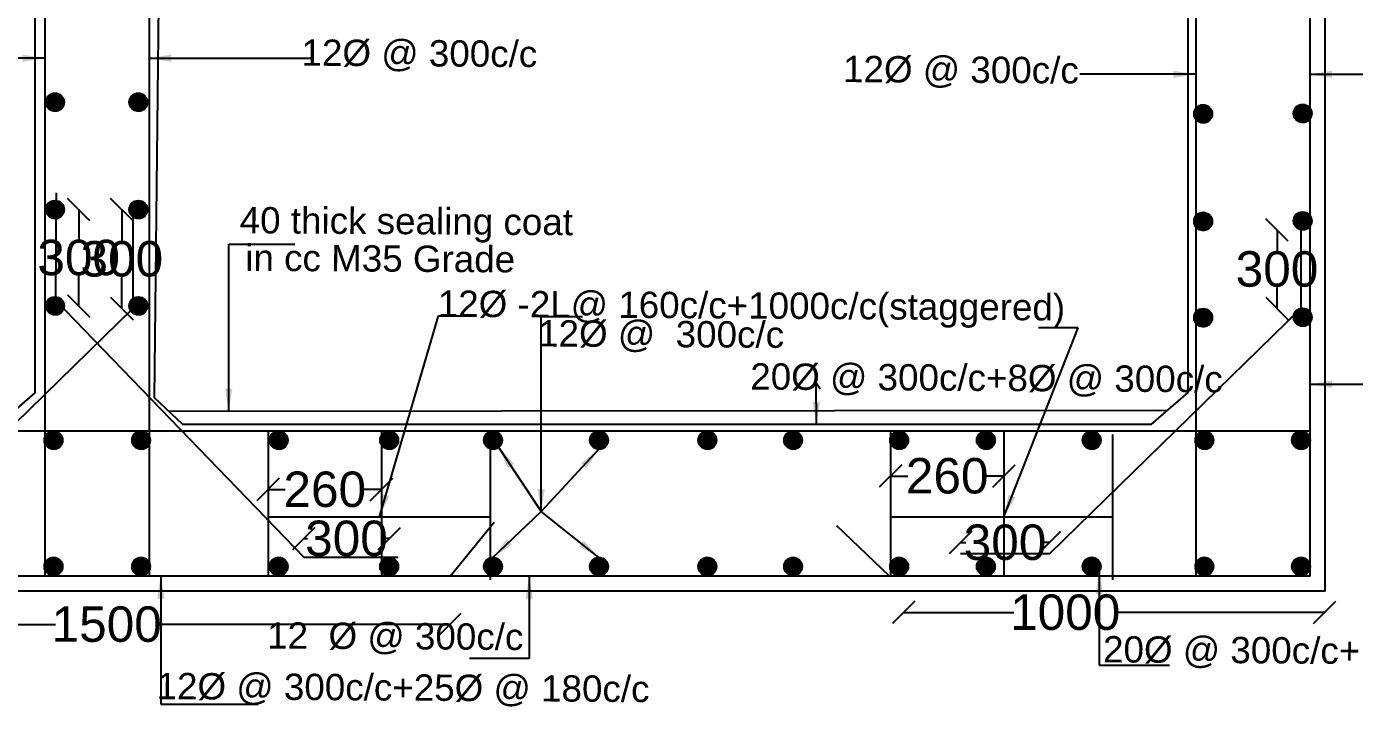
# Model space of a CAD drawing. Header units: millimetres. Extents: x 5124 to 6568637, y 2311 to 91879094.
# Drawn here: x 3840874 to 3846489, y 45940462 to 45943342 of the extents above; entities that cross this region are included whole.
import ezdxf

# ---------------------------------------------------------------- set-up
doc = ezdxf.new("R2010")
doc.units = ezdxf.units.MM
doc.header["$MEASUREMENT"] = 0
doc.layers.add('DIMENSION', color=7, linetype='Continuous')
doc.layers.add('DRAWING', color=7, linetype='Continuous')
doc.styles.get("Standard").update_dxf_attribs({"font": 'arial.ttf', "height": 150})
doc.dimstyles.get("Standard").update_dxf_attribs({"dimtxt": 200, "dimasz": 110, "dimexe": 0.18, "dimexo": 0.0625, "dimgap": 0.09, "dimtad": 0, "dimtih": 1, "dimtoh": 1, "dimdec": 0, "dimzin": 0, "dimdsep": 46, "dimtxsty": 'Standard', "dimblk": 'OBLIQUE', "dimcen": 0.09, "dimse1": 1, "dimse2": 1, "dimadec": 0, "dimazin": 0, "dimtfac": 1, "dimtdec": 0, "dimtofl": 0, "dimtmove": 0, "dimatfit": 3, "dimfxl": 1, "dimtolj": 1, "dimtzin": 0, "dimarcsym": 0})

# ---------------------------------------------------------------- blocks, each defined once
blk = doc.blocks.new('_Oblique')
at = {"color": 0, "linetype": 'ByBlock', "lineweight": -2}
blk.add_line((-0.5, -0.5), (0.5, 0.5), dxfattribs=at)
blk = doc.blocks.new('*D181')
at = {"layer": 'Defpoints', "color": 0, "transparency": 16777216}
for p in [(3840994, 45942568.1), (3840994, 45942160.7), (3841094.1, 45942160.7)]:
    blk.add_point(p, dxfattribs=at)
at = {"layer": 'DIMENSION', "color": 0, "lineweight": -2, "transparency": 16777216}
for p, q in [((3841094.1, 45942568.1), (3841094.1, 45942441.1)), ((3841094.1, 45942160.7), (3841094.1, 45942287.7))]:
    blk.add_line(p, q, dxfattribs=at)
at = {"layer": 'DIMENSION', "color": 0, "lineweight": -2, "transparency": 16777216, "xscale": 95, "yscale": 95, "zscale": 95}
for p, rotation in [((3841094.1, 45942568.1), 90), ((3841094.1, 45942160.7), 270)]:
    blk.add_blockref('_Oblique', p, dxfattribs=dict(at, rotation=rotation))
at = {"layer": 'DIMENSION', "color": 0, "transparency": 16777216, "insert": (3841094.1, 45942364.4), "char_height": 150, "attachment_point": 5}
blk.add_mtext('\\A1;300', dxfattribs=at)
blk = doc.blocks.new('*D182')
at = {"layer": 'Defpoints', "color": 0, "transparency": 16777216}
for p in [(3841276.6, 45942568.1), (3841346.5, 45942568.1), (3841322.9, 45942149.8)]:
    blk.add_point(p, dxfattribs=at)
at = {"layer": 'DIMENSION', "color": 0, "lineweight": -2, "transparency": 16777216}
for p, q in [((3841276.6, 45942568.1), (3841276.6, 45942435.6)), ((3841276.6, 45942149.8), (3841276.6, 45942282.2))]:
    blk.add_line(p, q, dxfattribs=at)
at = {"layer": 'DIMENSION', "color": 0, "lineweight": -2, "transparency": 16777216, "xscale": 95, "yscale": 95, "zscale": 95}
for p, rotation in [((3841276.6, 45942568.1), 90), ((3841276.6, 45942149.8), 270)]:
    blk.add_blockref('_Oblique', p, dxfattribs=dict(at, rotation=rotation))
at = {"layer": 'DIMENSION', "color": 0, "transparency": 16777216, "insert": (3841276.6, 45942358.9), "char_height": 150, "attachment_point": 5}
blk.add_mtext('\\A1;300', dxfattribs=at)
blk = doc.blocks.new('*D188')
at = {"layer": 'Defpoints', "color": 0, "transparency": 16777216}
for p in [(3846161.4, 45942481.9), (3846269.7, 45942481.9), (3846262.3, 45942149.8)]:
    blk.add_point(p, dxfattribs=at)
at = {"layer": 'DIMENSION', "color": 0, "lineweight": -2, "transparency": 16777216}
for p, q in [((3846161.4, 45942481.9), (3846161.4, 45942392.5)), ((3846161.4, 45942149.8), (3846161.4, 45942239.2))]:
    blk.add_line(p, q, dxfattribs=at)
at = {"layer": 'DIMENSION', "color": 0, "lineweight": -2, "transparency": 16777216, "xscale": 95, "yscale": 95, "zscale": 95}
for p, rotation in [((3846161.4, 45942481.9), 90), ((3846161.4, 45942149.8), 270)]:
    blk.add_blockref('_Oblique', p, dxfattribs=dict(at, rotation=rotation))
at = {"layer": 'DIMENSION', "color": 0, "transparency": 16777216, "insert": (3846161.4, 45942315.9), "char_height": 150, "attachment_point": 5}
blk.add_mtext('\\A1;300', dxfattribs=at)
blk = doc.blocks.new('*D189')
at = {"layer": 'Defpoints', "color": 0, "transparency": 16777216}
for p in [(3844823, 45941160.1), (3844823, 45941111.5), (3845199.5, 45941111.5)]:
    blk.add_point(p, dxfattribs=at)
at = {"layer": 'DIMENSION', "color": 0, "lineweight": -2, "transparency": 16777216}
for p, q in [((3844823, 45941160.1), (3844845.7, 45941160.1)), ((3845199.5, 45941160.1), (3845176.7, 45941160.1))]:
    blk.add_line(p, q, dxfattribs=at)
at = {"layer": 'DIMENSION', "color": 0, "lineweight": -2, "transparency": 16777216, "xscale": 95, "yscale": 95, "zscale": 95, "rotation": 180}
blk.add_blockref('_Oblique', (3844823, 45941160.1), dxfattribs=at)
at = {"layer": 'DIMENSION', "color": 0, "lineweight": -2, "transparency": 16777216, "xscale": 95, "yscale": 95, "zscale": 95}
blk.add_blockref('_Oblique', (3845199.5, 45941160.1), dxfattribs=at)
at = {"layer": 'DIMENSION', "color": 0, "transparency": 16777216, "insert": (3845011.2, 45941160.1), "char_height": 150, "attachment_point": 5}
blk.add_mtext('\\A1;300', dxfattribs=at)
blk = doc.blocks.new('*D190')
at = {"layer": 'Defpoints', "color": 0, "transparency": 16777216}
for p in [(3844582.4, 45941018.2), (3846363, 45940954.8), (3846363, 45940864.3)]:
    blk.add_point(p, dxfattribs=at)
at = {"layer": 'DIMENSION', "color": 0, "lineweight": -2, "transparency": 16777216}
for p, q in [((3844582.4, 45940864.3), (3845049, 45940864.3)), ((3846363, 45940864.3), (3845482.5, 45940864.3))]:
    blk.add_line(p, q, dxfattribs=at)
at = {"layer": 'DIMENSION', "color": 0, "lineweight": -2, "transparency": 16777216, "xscale": 95, "yscale": 95, "zscale": 95, "rotation": 180}
blk.add_blockref('_Oblique', (3844582.4, 45940864.3), dxfattribs=at)
at = {"layer": 'DIMENSION', "color": 0, "lineweight": -2, "transparency": 16777216, "xscale": 95, "yscale": 95, "zscale": 95}
blk.add_blockref('_Oblique', (3846363, 45940864.3), dxfattribs=at)
at = {"layer": 'DIMENSION', "color": 0, "transparency": 16777216, "insert": (3845265.7, 45940864.3), "char_height": 150, "attachment_point": 5}
blk.add_mtext('\\A1;1000', dxfattribs=at)
blk = doc.blocks.new('*D191')
at = {"layer": 'Defpoints', "color": 0, "transparency": 16777216}
for p in [(3839667.3, 45941018.2), (3842664.4, 45941018.2), (3842664.4, 45940813.9)]:
    blk.add_point(p, dxfattribs=at)
at = {"layer": 'DIMENSION', "color": 0, "lineweight": -2, "transparency": 16777216}
for p, q in [((3839667.3, 45940813.9), (3840995.8, 45940813.9)), ((3842664.4, 45940813.9), (3841429.3, 45940813.9))]:
    blk.add_line(p, q, dxfattribs=at)
at = {"layer": 'DIMENSION', "color": 0, "lineweight": -2, "transparency": 16777216, "xscale": 95, "yscale": 95, "zscale": 95, "rotation": 180}
blk.add_blockref('_Oblique', (3839667.3, 45940813.9), dxfattribs=at)
at = {"layer": 'DIMENSION', "color": 0, "lineweight": -2, "transparency": 16777216, "xscale": 95, "yscale": 95, "zscale": 95}
blk.add_blockref('_Oblique', (3842664.4, 45940813.9), dxfattribs=at)
at = {"layer": 'DIMENSION', "color": 0, "transparency": 16777216, "insert": (3841212.6, 45940813.9), "char_height": 150, "attachment_point": 5}
blk.add_mtext('\\A1;1500', dxfattribs=at)
blk = doc.blocks.new('*D192')
at = {"layer": 'Defpoints', "color": 0, "transparency": 16777216}
for p in [(3842407.4, 45941176.6), (3842045.8, 45941098.7), (3842407.4, 45941096.8)]:
    blk.add_point(p, dxfattribs=at)
at = {"layer": 'DIMENSION', "color": 0, "lineweight": -2, "transparency": 16777216}
for p, q in [((3842045.8, 45941176.6), (3842061.1, 45941176.6)), ((3842407.4, 45941176.6), (3842392.1, 45941176.6))]:
    blk.add_line(p, q, dxfattribs=at)
at = {"layer": 'DIMENSION', "color": 0, "lineweight": -2, "transparency": 16777216, "xscale": 95, "yscale": 95, "zscale": 95, "rotation": 180}
blk.add_blockref('_Oblique', (3842045.8, 45941176.6), dxfattribs=at)
at = {"layer": 'DIMENSION', "color": 0, "lineweight": -2, "transparency": 16777216, "xscale": 95, "yscale": 95, "zscale": 95}
blk.add_blockref('_Oblique', (3842407.4, 45941176.6), dxfattribs=at)
at = {"layer": 'DIMENSION', "color": 0, "transparency": 16777216, "insert": (3842226.6, 45941176.6), "char_height": 150, "attachment_point": 5}
blk.add_mtext('\\A1;300', dxfattribs=at)
blk = doc.blocks.new('*D139')
at = {"layer": 'Defpoints', "color": 0, "transparency": 16777216}
for p in [(3846363, 45946450.2), (3846363, 45946273), (3845817.6, 45939916.5)]:
    blk.add_point(p, dxfattribs=at)
at = {"layer": 'DIMENSION', "color": 0, "lineweight": -2, "transparency": 16777216}
for p, q in [((3845817.6, 45946273), (3845976.1, 45946273)), ((3846363, 45946273), (3846313.2, 45946273))]:
    blk.add_line(p, q, dxfattribs=at)
at = {"layer": 'DIMENSION', "color": 0, "lineweight": -2, "transparency": 16777216, "xscale": 95, "yscale": 95, "zscale": 95, "rotation": 180}
blk.add_blockref('_Oblique', (3845817.6, 45946273), dxfattribs=at)
at = {"layer": 'DIMENSION', "color": 0, "lineweight": -2, "transparency": 16777216, "xscale": 95, "yscale": 95, "zscale": 95}
blk.add_blockref('_Oblique', (3846363, 45946273), dxfattribs=at)
at = {"layer": 'DIMENSION', "color": 0, "transparency": 16777216, "insert": (3846144.7, 45946273), "char_height": 150, "attachment_point": 5}
blk.add_mtext('\\A1;400', dxfattribs=at)
blk = doc.blocks.new('*D195')
at = {"layer": 'Defpoints', "color": 0, "lineweight": -2, "transparency": 16777216}
for p, q in [((3847447.5, 45944832), (3847447.5, 45943022.9)), ((3847447.5, 45941670.6), (3847447.5, 45942869.6))]:
    blk.add_line(p, q, dxfattribs=at)
at = {"layer": 'Defpoints', "color": 0, "transparency": 16777216}
for p in [(3846299.6, 45944832), (3846299.6, 45941670.6), (3847447.5, 45941670.6)]:
    blk.add_point(p, dxfattribs=at)
at = {"layer": 'Defpoints', "color": 0, "lineweight": -2, "transparency": 16777216, "xscale": 95, "yscale": 95, "zscale": 95}
for p, rotation in [((3847447.5, 45944832), 90), ((3847447.5, 45941670.6), 270)]:
    blk.add_blockref('_Oblique', p, dxfattribs=dict(at, rotation=rotation))
at = {"layer": 'Defpoints', "color": 0, "transparency": 16777216, "insert": (3847447.5, 45942946.2), "char_height": 150, "attachment_point": 5}
blk.add_mtext('\\A1;2000', dxfattribs=at)
blk = doc.blocks.new('*D199')
at = {"layer": 'Defpoints', "color": 0, "transparency": 16777216}
for p in [(3841894.7, 45941384.1), (3842374.7, 45941384.1), (3842374.7, 45941384.1)]:
    blk.add_point(p, dxfattribs=at)
at = {"layer": 'DRAWING', "color": 0, "lineweight": -2, "transparency": 16777216}
for p, q in [((3841894.7, 45941384.1), (3841967.9, 45941384.1)), ((3842374.7, 45941384.1), (3842301.5, 45941384.1))]:
    blk.add_line(p, q, dxfattribs=at)
at = {"layer": 'DRAWING', "color": 0, "lineweight": -2, "transparency": 16777216, "xscale": 95, "yscale": 95, "zscale": 95, "rotation": 180}
blk.add_blockref('_Oblique', (3841894.7, 45941384.1), dxfattribs=at)
at = {"layer": 'DRAWING', "color": 0, "lineweight": -2, "transparency": 16777216, "xscale": 95, "yscale": 95, "zscale": 95}
blk.add_blockref('_Oblique', (3842374.7, 45941384.1), dxfattribs=at)
at = {"layer": 'DRAWING', "color": 0, "transparency": 16777216, "insert": (3842134.7, 45941384.1), "char_height": 150, "attachment_point": 5}
blk.add_mtext('\\A1;260', dxfattribs=at)
blk = doc.blocks.new('*D200')
at = {"layer": 'Defpoints', "color": 0, "transparency": 16777216}
for p in [(3844526.8, 45941441.3), (3845006.7, 45941441.3), (3845006.7, 45941441.3)]:
    blk.add_point(p, dxfattribs=at)
at = {"layer": 'DRAWING', "color": 0, "lineweight": -2, "transparency": 16777216}
for p, q in [((3844526.8, 45941441.3), (3844599.9, 45941441.3)), ((3845006.7, 45941441.3), (3844933.6, 45941441.3))]:
    blk.add_line(p, q, dxfattribs=at)
at = {"layer": 'DRAWING', "color": 0, "lineweight": -2, "transparency": 16777216, "xscale": 95, "yscale": 95, "zscale": 95, "rotation": 180}
blk.add_blockref('_Oblique', (3844526.8, 45941441.3), dxfattribs=at)
at = {"layer": 'DRAWING', "color": 0, "lineweight": -2, "transparency": 16777216, "xscale": 95, "yscale": 95, "zscale": 95}
blk.add_blockref('_Oblique', (3845006.7, 45941441.3), dxfattribs=at)
at = {"layer": 'DRAWING', "color": 0, "transparency": 16777216, "insert": (3844766.7, 45941441.3), "char_height": 150, "attachment_point": 5}
blk.add_mtext('\\A1;260', dxfattribs=at)

msp = doc.modelspace()

# ---------------------------------------------------------------- hatches: boundary and pattern name
at = {"layer": 'DRAWING'}
h = msp.add_hatch(dxfattribs=at)
h.set_pattern_fill('ANSI31', color=256, scale=0.506239, style=0)
h.set_pattern_definition([(45, (2021510.27427, 22683849.88135), (-0.04474567227195, 0.04474567227195), [])])
h.paths.add_polyline_path([(3841032.4, 45943022.6, 0.958694), (3840955.8, 45943025.8), (3840955.8, 45943019.4, 0.958694)])
h = msp.add_hatch(dxfattribs=at)
h.set_pattern_fill('ANSI31', color=256, scale=0.506239, style=0)
h.set_pattern_definition([(45, (2021862.77136, 22683849.88135), (-0.04474567227195, 0.04474567227195), [])])
h.paths.add_polyline_path([(3841384.9, 45943022.6, 0.958694), (3841308.3, 45943025.8), (3841308.3, 45943019.4, 0.958694)])
h = msp.add_hatch(dxfattribs=at)
h.set_pattern_fill('ANSI31', color=256, scale=0.506239, style=0)
h.set_pattern_definition([(45, (2026365.25821, 22683800.1518), (-0.04474567227195, 0.04474567227195), [])])
h.paths.add_polyline_path([(3845887.3, 45942972.9, 0.958694), (3845810.8, 45942976.1), (3845810.8, 45942969.6, 0.958694)])
h = msp.add_hatch(dxfattribs=at)
h.set_pattern_fill('ANSI31', color=256, scale=0.506239, style=0)
h.set_pattern_definition([(45, (2026785.9264, 22683802.091486), (-0.04474567227195, 0.04474567227195), [])])
h.paths.add_polyline_path([(3846308, 45942974.8, 0.958694), (3846231.5, 45942978), (3846231.5, 45942971.6, 0.958694)])
h = msp.add_hatch(dxfattribs=at)
h.set_pattern_fill('ANSI31', color=256, scale=0.506239, style=0)
h.set_pattern_definition([(45, (2021510.27427, 22683395.35925), (-0.04474567227195, 0.04474567227195), [])])
h.paths.add_polyline_path([(3841032.4, 45942568.1, 0.958694), (3840955.8, 45942571.3), (3840955.8, 45942564.8, 0.958694)])
h = msp.add_hatch(dxfattribs=at)
h.set_pattern_fill('ANSI31', color=256, scale=0.506239, style=0)
h.set_pattern_definition([(45, (2021862.77136, 22683395.35925), (-0.04474567227195, 0.04474567227195), [])])
h.paths.add_polyline_path([(3841384.9, 45942568.1, 0.958694), (3841308.3, 45942571.3), (3841308.3, 45942564.8, 0.958694)])
h = msp.add_hatch(dxfattribs=at)
h.set_pattern_fill('ANSI31', color=256, scale=0.506239, style=0)
h.set_pattern_definition([(45, (2026365.25821, 22683345.629695), (-0.04474567227195, 0.04474567227195), [])])
h.paths.add_polyline_path([(3845887.3, 45942518.3, 0.958694), (3845810.8, 45942521.6), (3845810.8, 45942515.1, 0.958694)])
h = msp.add_hatch(dxfattribs=at)
h.set_pattern_fill('ANSI31', color=256, scale=0.506239, style=0)
h.set_pattern_definition([(45, (2026785.9264, 22683347.56938), (-0.04474567227195, 0.04474567227195), [])])
h.paths.add_polyline_path([(3846308, 45942520.3, 0.958694), (3846231.5, 45942523.5), (3846231.5, 45942517, 0.958694)])
h = msp.add_hatch(dxfattribs=at)
h.set_pattern_fill('ANSI31', color=256, scale=0.506239, style=0)
h.set_pattern_definition([(45, (2021510.27427, 22682988.02504), (-0.04474567227195, 0.04474567227195), [])])
h.paths.add_polyline_path([(3841032.4, 45942160.7, 0.958694), (3840955.8, 45942164), (3840955.8, 45942157.5, 0.958694)])
h = msp.add_hatch(dxfattribs=at)
h.set_pattern_fill('ANSI31', color=256, scale=0.506239, style=0)
h.set_pattern_definition([(45, (2021862.77136, 22682988.02504), (-0.04474567227195, 0.04474567227195), [])])
h.paths.add_polyline_path([(3841384.9, 45942160.7, 0.958694), (3841308.3, 45942164), (3841308.3, 45942157.5, 0.958694)])
h = msp.add_hatch(dxfattribs=at)
h.set_pattern_fill('ANSI31', color=256, scale=0.506239, style=0)
h.set_pattern_definition([(45, (2026365.25821, 22682938.29549), (-0.04474567227195, 0.04474567227195), [])])
h.paths.add_polyline_path([(3845887.3, 45942111, 0.958694), (3845810.8, 45942114.2), (3845810.8, 45942107.8, 0.958694)])
h = msp.add_hatch(dxfattribs=at)
h.set_pattern_fill('ANSI31', color=256, scale=0.506239, style=0)
h.set_pattern_definition([(45, (2026785.9264, 22682940.235174), (-0.04474567227195, 0.04474567227195), [])])
h.paths.add_polyline_path([(3846308, 45942112.9, 0.958694), (3846231.5, 45942116.2), (3846231.5, 45942109.7, 0.958694)])
h = msp.add_hatch(dxfattribs=at)
h.set_pattern_fill('ANSI31', color=256, scale=0.506239, style=0)
h.set_pattern_definition([(45, (2021503.94022, 22682419.930937), (-0.04474567227195, 0.04474567227195), [])])
h.paths.add_polyline_path([(3841026, 45941592.6, 0.958694), (3840949.5, 45941595.9), (3840949.5, 45941589.4, 0.958694)])
h = msp.add_hatch(dxfattribs=at)
h.set_pattern_fill('ANSI31', color=256, scale=0.506239, style=0)
h.set_pattern_definition([(45, (2021874.17755, 22682419.930937), (-0.04474567227195, 0.04474567227195), [])])
h.paths.add_polyline_path([(3841396.3, 45941592.6, 0.958694), (3841319.7, 45941595.9), (3841319.7, 45941589.4, 0.958694)])
h = msp.add_hatch(dxfattribs=at)
h.set_pattern_fill('ANSI31', color=256, scale=0.506239, style=0)
h.set_pattern_definition([(45, (2022456.288125, 22682419.930937), (-0.04474567227195, 0.04474567227195), [])])
h.paths.add_polyline_path([(3841978.4, 45941592.6, 0.958694), (3841901.8, 45941595.9), (3841901.8, 45941589.4, 0.958694)])
h = msp.add_hatch(dxfattribs=at)
h.set_pattern_fill('ANSI31', color=256, scale=0.506239, style=0)
h.set_pattern_definition([(45, (2022923.44773, 22682419.930937), (-0.04474567227195, 0.04474567227195), [])])
h.paths.add_polyline_path([(3842445.5, 45941592.6, 0.958694), (3842369, 45941595.9), (3842369, 45941589.4, 0.958694)])
h = msp.add_hatch(dxfattribs=at)
h.set_pattern_fill('ANSI31', color=256, scale=0.506239, style=0)
h.set_pattern_definition([(45, (2023362.194104, 22682419.930937), (-0.04474567227195, 0.04474567227195), [])])
h.paths.add_polyline_path([(3842884.3, 45941592.6, 0.958694), (3842807.7, 45941595.9), (3842807.7, 45941589.4, 0.958694)])
h = msp.add_hatch(dxfattribs=at)
h.set_pattern_fill('ANSI31', color=256, scale=0.506239, style=0)
h.set_pattern_definition([(45, (2023810.60386, 22682419.930937), (-0.04474567227195, 0.04474567227195), [])])
h.paths.add_polyline_path([(3843332.7, 45941592.6, 0.958694), (3843256.1, 45941595.9), (3843256.1, 45941589.4, 0.958694)])
h = msp.add_hatch(dxfattribs=at)
h.set_pattern_fill('ANSI31', color=256, scale=0.506239, style=0)
h.set_pattern_definition([(45, (2024268.96546, 22682419.930937), (-0.04474567227195, 0.04474567227195), [])])
h.paths.add_polyline_path([(3843791, 45941592.6, 0.958694), (3843714.5, 45941595.9), (3843714.5, 45941589.4, 0.958694)])
h = msp.add_hatch(dxfattribs=at)
h.set_pattern_fill('ANSI31', color=256, scale=0.506239, style=0)
h.set_pattern_definition([(45, (2024631.342274, 22682419.930937), (-0.04474567227195, 0.04474567227195), [])])
h.paths.add_polyline_path([(3844153.4, 45941592.6, 0.958694), (3844076.9, 45941595.9), (3844076.9, 45941589.4, 0.958694)])
h = msp.add_hatch(dxfattribs=at)
h.set_pattern_fill('ANSI31', color=256, scale=0.506239, style=0)
h.set_pattern_definition([(45, (2025079.75203, 22682419.930937), (-0.04474567227195, 0.04474567227195), [])])
h.paths.add_polyline_path([(3844601.8, 45941592.6, 0.958694), (3844525.3, 45941595.9), (3844525.3, 45941589.4, 0.958694)])
h = msp.add_hatch(dxfattribs=at)
h.set_pattern_fill('ANSI31', color=256, scale=0.506239, style=0)
h.set_pattern_definition([(45, (2025446.455733, 22682419.930937), (-0.04474567227195, 0.04474567227195), [])])
h.paths.add_polyline_path([(3844968.5, 45941592.6, 0.958694), (3844892, 45941595.9), (3844892, 45941589.4, 0.958694)])
h = msp.add_hatch(dxfattribs=at)
h.set_pattern_fill('ANSI31', color=256, scale=0.506239, style=0)
h.set_pattern_definition([(45, (2025894.000113, 22682419.930937), (-0.04474567227195, 0.04474567227195), [])])
h.paths.add_polyline_path([(3845416.1, 45941592.6, 0.958694), (3845339.5, 45941595.9), (3845339.5, 45941589.4, 0.958694)])
h = msp.add_hatch(dxfattribs=at)
h.set_pattern_fill('ANSI31', color=256, scale=0.506239, style=0)
h.set_pattern_definition([(45, (2026370.75098, 22682419.930937), (-0.04474567227195, 0.04474567227195), [])])
h.paths.add_polyline_path([(3845892.8, 45941592.6, 0.958694), (3845816.3, 45941595.9), (3845816.3, 45941589.4, 0.958694)])
h = msp.add_hatch(dxfattribs=at)
h.set_pattern_fill('ANSI31', color=256, scale=0.506239, style=0)
h.set_pattern_definition([(45, (2026778.9928, 22682419.930937), (-0.04474567227195, 0.04474567227195), [])])
h.paths.add_polyline_path([(3846301.1, 45941592.6, 0.958694), (3846224.5, 45941595.9), (3846224.5, 45941589.4, 0.958694)])
h = msp.add_hatch(dxfattribs=at)
h.set_pattern_fill('ANSI31', color=256, scale=0.506239, style=0)
h.set_pattern_definition([(45, (2021503.94022, 22681885.747907), (-0.04474567227195, 0.04474567227195), [])])
h.paths.add_polyline_path([(3841026, 45941058.5, 0.958694), (3840949.5, 45941061.7), (3840949.5, 45941055.2, 0.958694)])
h = msp.add_hatch(dxfattribs=at)
h.set_pattern_fill('ANSI31', color=256, scale=0.506239, style=0)
h.set_pattern_definition([(45, (2021874.17755, 22681885.747907), (-0.04474567227195, 0.04474567227195), [])])
h.paths.add_polyline_path([(3841396.3, 45941058.5, 0.958694), (3841319.7, 45941061.7), (3841319.7, 45941055.2, 0.958694)])
h = msp.add_hatch(dxfattribs=at)
h.set_pattern_fill('ANSI31', color=256, scale=0.506239, style=0)
h.set_pattern_definition([(45, (2022456.288125, 22681885.747907), (-0.04474567227195, 0.04474567227195), [])])
h.paths.add_polyline_path([(3841978.4, 45941058.5, 0.958694), (3841901.8, 45941061.7), (3841901.8, 45941055.2, 0.958694)])
h = msp.add_hatch(dxfattribs=at)
h.set_pattern_fill('ANSI31', color=256, scale=0.506239, style=0)
h.set_pattern_definition([(45, (2022923.44773, 22681885.747907), (-0.04474567227195, 0.04474567227195), [])])
h.paths.add_polyline_path([(3842445.5, 45941058.5, 0.958694), (3842369, 45941061.7), (3842369, 45941055.2, 0.958694)])
h = msp.add_hatch(dxfattribs=at)
h.set_pattern_fill('ANSI31', color=256, scale=0.506239, style=0)
h.set_pattern_definition([(45, (2023362.194104, 22681885.747907), (-0.04474567227195, 0.04474567227195), [])])
h.paths.add_polyline_path([(3842884.3, 45941058.5, 0.958694), (3842807.7, 45941061.7), (3842807.7, 45941055.2, 0.958694)])
h = msp.add_hatch(dxfattribs=at)
h.set_pattern_fill('ANSI31', color=256, scale=0.506239, style=0)
h.set_pattern_definition([(45, (2023810.60386, 22681885.747907), (-0.04474567227195, 0.04474567227195), [])])
h.paths.add_polyline_path([(3843332.7, 45941058.5, 0.958694), (3843256.1, 45941061.7), (3843256.1, 45941055.2, 0.958694)])
h = msp.add_hatch(dxfattribs=at)
h.set_pattern_fill('ANSI31', color=256, scale=0.506239, style=0)
h.set_pattern_definition([(45, (2024268.96546, 22681885.747907), (-0.04474567227195, 0.04474567227195), [])])
h.paths.add_polyline_path([(3843791, 45941058.5, 0.958694), (3843714.5, 45941061.7), (3843714.5, 45941055.2, 0.958694)])
h = msp.add_hatch(dxfattribs=at)
h.set_pattern_fill('ANSI31', color=256, scale=0.506239, style=0)
h.set_pattern_definition([(45, (2024631.342274, 22681885.747907), (-0.04474567227195, 0.04474567227195), [])])
h.paths.add_polyline_path([(3844153.4, 45941058.5, 0.958694), (3844076.9, 45941061.7), (3844076.9, 45941055.2, 0.958694)])
h = msp.add_hatch(dxfattribs=at)
h.set_pattern_fill('ANSI31', color=256, scale=0.506239, style=0)
h.set_pattern_definition([(45, (2025079.75203, 22681885.747907), (-0.04474567227195, 0.04474567227195), [])])
h.paths.add_polyline_path([(3844601.8, 45941058.5, 0.958694), (3844525.3, 45941061.7), (3844525.3, 45941055.2, 0.958694)])
h = msp.add_hatch(dxfattribs=at)
h.set_pattern_fill('ANSI31', color=256, scale=0.506239, style=0)
h.set_pattern_definition([(45, (2025446.455733, 22681885.747907), (-0.04474567227195, 0.04474567227195), [])])
h.paths.add_polyline_path([(3844968.5, 45941058.5, 0.958694), (3844892, 45941061.7), (3844892, 45941055.2, 0.958694)])
h = msp.add_hatch(dxfattribs=at)
h.set_pattern_fill('ANSI31', color=256, scale=0.506239, style=0)
h.set_pattern_definition([(45, (2025894.000113, 22681885.747907), (-0.04474567227195, 0.04474567227195), [])])
h.paths.add_polyline_path([(3845416.1, 45941058.5, 0.958694), (3845339.5, 45941061.7), (3845339.5, 45941055.2, 0.958694)])
h = msp.add_hatch(dxfattribs=at)
h.set_pattern_fill('ANSI31', color=256, scale=0.506239, style=0)
h.set_pattern_definition([(45, (2026370.75098, 22681885.747907), (-0.04474567227195, 0.04474567227195), [])])
h.paths.add_polyline_path([(3845892.8, 45941058.5, 0.958694), (3845816.3, 45941061.7), (3845816.3, 45941055.2, 0.958694)])
h = msp.add_hatch(dxfattribs=at)
h.set_pattern_fill('ANSI31', color=256, scale=0.506239, style=0)
h.set_pattern_definition([(45, (2026778.9928, 22681885.747907), (-0.04474567227195, 0.04474567227195), [])])
h.paths.add_polyline_path([(3846301.1, 45941058.5, 0.958694), (3846224.5, 45941061.7), (3846224.5, 45941055.2, 0.958694)])

# ---------------------------------------------------------------- linework, layer by layer
at = {"layer": 'DIMENSION'}
for points in [[(3836540.1, 45945461.8), (3846363, 45945461.8), (3846363, 45940954.8), (3836540.1, 45940954.8)], [(3836476.8, 45945398.5), (3846299.6, 45945398.5), (3846299.6, 45941018.2), (3836476.8, 45941018.2)], [(3840951.5, 45945398.5), (3840951.5, 45941018.2)], [(3841391.6, 45945398.5), (3841391.6, 45941018.2)], [(3845817.6, 45945398.5), (3845817.6, 45941018.2)], [(3836476.8, 45941632.7), (3846299.6, 45941632.7)], [(3842664.4, 45941018.2), (3842850.5, 45941246.3)], [(3844522.8, 45941018.2), (3844300.6, 45941231.1)]]:
    msp.add_lwpolyline(points, dxfattribs=at)
at = {"layer": 'DRAWING'}
for points in [[(3836673.4, 45944782.5), (3840747.6, 45944782.5), (3840909.3, 45944614.4), (3840909.3, 45941793.6), (3840753.4, 45941658.5), (3836659.3, 45941658.5), (3836540.1, 45941771.2), (3836540.1, 45944651), (3836673.4, 45944782.5)], [(3841631.4, 45944783.9), (3845622.7, 45944783.7), (3845784.4, 45944615.6), (3845784.4, 45941794.8), (3845628.5, 45941659.7), (3841534.4, 45941659.7), (3841415.2, 45941772.4), (3841445.7, 45944589.1), (3841631.4, 45944783.9)], [(3840999, 45942639.5), (3840996.5, 45942184.7), (3842045.8, 45941098.7), (3842445.1, 45941098.7)], [(3841322.9, 45942533.4), (3841322.9, 45942149.8), (3840260, 45941111.5), (3839883.6, 45941111.5)], [(3846262.3, 45942533.4), (3846262.3, 45942149.8), (3845199.5, 45941111.5), (3844823, 45941111.5)], [(3841474.8, 45941716), (3845697.4, 45941719.5)], [(3841894.7, 45941632.7), (3841894.7, 45941018.2)], [(3842374.7, 45941632.7), (3842374.7, 45941018.2)], [(3844526.8, 45941632.7), (3844526.8, 45941018.2)], [(3845006.7, 45941632.7), (3845006.7, 45941018.2)], [(3842833.9, 45941617.2), (3842833.9, 45941002.7)], [(3845465.9, 45941617.2), (3845465.9, 45941002.7)], [(3841894.7, 45941268.5), (3842833.9, 45941268.5)], [(3844526.8, 45941268.5), (3845465.9, 45941268.5)]]:
    msp.add_lwpolyline(points, dxfattribs=at)
for centre in [(3840994, 45943022.6), (3841346.5, 45943022.6), (3845849, 45942972.9), (3846269.7, 45942974.8), (3840994, 45942568.1), (3841346.5, 45942568.1), (3845849, 45942518.3), (3846269.7, 45942520.3), (3840994, 45942160.7), (3841346.5, 45942160.7), (3845849, 45942111), (3846269.7, 45942112.9), (3840987.7, 45941592.6), (3841357.9, 45941592.6), (3841940, 45941592.6), (3842407.2, 45941592.6), (3842845.9, 45941592.6), (3843294.3, 45941592.6), (3843752.7, 45941592.6), (3844115.1, 45941592.6), (3844563.5, 45941592.6), (3844930.2, 45941592.6), (3845377.7, 45941592.6), (3845854.5, 45941592.6), (3846262.7, 45941592.6), (3840987.7, 45941058.5), (3841357.9, 45941058.5), (3841940, 45941058.5), (3842407.2, 45941058.5), (3842845.9, 45941058.5), (3843294.3, 45941058.5), (3843752.7, 45941058.5), (3844115.1, 45941058.5), (3844563.5, 45941058.5), (3844930.2, 45941058.5), (3845377.7, 45941058.5), (3845854.5, 45941058.5), (3846262.7, 45941058.5)]:
    msp.add_circle(centre, 38.3, dxfattribs=at)

# ---------------------------------------------------------------- texts
for s, p in [('12Ø @ 300c/c ', (3842036.1, 45943176.7)), ('12Ø @ 300c/c ', (3844326, 45943107.3)), ('40 thick sealing coat', (3841774.6, 45942467.9)), ('in cc M35 Grade', (3841798.2, 45942309.1)), ('12Ø -2L@ 160c/c+1000c/c(staggered) ', (3842612.3, 45942114.8)), ('12Ø @  300c/c ', (3843036.6, 45941989.4)), ('20Ø @ 300c/c+8Ø @ 300c/c ', (3843933.7, 45941807)), ('12  Ø @ 300c/c ', (3841890.9, 45940711.7)), ('20Ø @ 300c/c+12Ø @ 300c/c', (3845425.5, 45940653)), ('12Ø @ 300c/c+25Ø @ 180c/c', (3841423.1, 45940497.6))]:
    msp.add_text(s, height=111.373, rotation=359.6571, dxfattribs=at).set_placement(p)

# ---------------------------------------------------------------- dimensions: what is measured, and where the dimension line sits
at = {"layer": 'Defpoints'}
dim = msp.add_linear_dim(base=(3847447.5, 45941670.6), p1=(3846299.6, 45944832), p2=(3846299.6, 45941670.6), angle=90, text='2000', dimstyle='Standard', override={"dimasz": 95, "dimfxl": 2000, "dimarcsym": 1}, dxfattribs=at)
dim.commit()
dim.dimension.update_dxf_attribs({"geometry": '*D195', "text_midpoint": (3847447.5, 45942946.2), "dimtype": 160})
at = {"layer": 'DIMENSION'}
for base, p1, p2, text, picture, middle in [((3846363, 45946273), (3845817.6, 45939916.5), (3846363, 45946450.2), '400', '*D139', (3846144.7, 45946273)), ((3842664.4, 45940813.9), (3839667.3, 45941018.2), (3842664.4, 45941018.2), '1500', '*D191', (3841212.6, 45940813.9)), ((3846363, 45940864.3), (3844582.4, 45941018.2), (3846363, 45940954.8), '1000', '*D190', (3845265.7, 45940864.3))]:
    dim = msp.add_linear_dim(base=base, p1=p1, p2=p2, text=text, dimstyle='Standard', override={"dimasz": 95, "dimfxl": 2000, "dimarcsym": 1}, dxfattribs=at)
    dim.commit()
    dim.dimension.update_dxf_attribs({"geometry": picture, "text_midpoint": middle, "dimtype": 160})
for base, p1, p2, picture, middle in [((3841094.1, 45942160.7), (3840994, 45942568.1), (3840994, 45942160.7), '*D181', (3841094.1, 45942364.4)), ((3841276.6, 45942568.1), (3841322.9, 45942149.8), (3841346.5, 45942568.1), '*D182', (3841276.6, 45942358.9)), ((3846161.4, 45942481.9), (3846262.3, 45942149.8), (3846269.7, 45942481.9), '*D188', (3846161.4, 45942315.9))]:
    dim = msp.add_linear_dim(base=base, p1=p1, p2=p2, angle=90, text='300', dimstyle='Standard', override={"dimasz": 95, "dimfxl": 2000, "dimarcsym": 1}, dxfattribs=at)
    dim.commit()
    dim.dimension.update_dxf_attribs({"geometry": picture, "text_midpoint": middle})
for base, p1, p2, picture, middle in [((3842407.4, 45941176.6), (3842045.8, 45941098.7), (3842407.4, 45941096.8), '*D192', (3842226.6, 45941176.6)), ((3844823, 45941160.1), (3845199.5, 45941111.5), (3844823, 45941111.5), '*D189', (3845011.2, 45941160.1))]:
    dim = msp.add_linear_dim(base=base, p1=p1, p2=p2, text='300', dimstyle='Standard', override={"dimasz": 95, "dimfxl": 2000, "dimarcsym": 1}, dxfattribs=at)
    dim.commit()
    dim.dimension.update_dxf_attribs({"geometry": picture, "text_midpoint": middle})
at = {"layer": 'DRAWING'}
for base, p1, p2, picture, middle in [((3845006.7, 45941441.3), (3844526.8, 45941441.3), (3845006.7, 45941441.3), '*D200', (3844766.7, 45941441.3)), ((3842374.7, 45941384.1), (3841894.7, 45941384.1), (3842374.7, 45941384.1), '*D199', (3842134.7, 45941384.1))]:
    dim = msp.add_linear_dim(base=base, p1=p1, p2=p2, text='260', dimstyle='Standard', override={"dimasz": 95, "dimfxl": 2000, "dimarcsym": 1}, dxfattribs=at)
    dim.commit()
    dim.dimension.update_dxf_attribs({"geometry": picture, "text_midpoint": middle})

# ---------------------------------------------------------------- leaders
for points in [[(3840951.5, 45943208.3), (3840588.7, 45943208.3)], [(3841391.6, 45943208.3), (3842082.7, 45943208.3)], [(3845817.6, 45943140.2), (3845327.3, 45943140.2)], [(3846299.6, 45943140.2), (3846660.8, 45943140.2)], [(3841728.4, 45941716.2), (3841728.4, 45942421.7), (3842008.2, 45942421.7)], [(3842365.6, 45941268.5), (3842616, 45942118.2), (3842748.6, 45942118.2)], [(3843049.7, 45941291.2), (3843049.7, 45942116.4), (3843224.4, 45942116.4)], [(3845006.7, 45941268.5), (3845321, 45942068.4), (3845153, 45942068.4)], [(3844213.6, 45941659.7), (3844212.8, 45941835.5), (3844229.7, 45941809.4)], [(3846299.6, 45941829.7), (3846660.8, 45941829.7)], [(3842869.8, 45941562.7), (3843049.7, 45941291.2)], [(3843294.3, 45941554.3), (3843049.7, 45941291.2)], [(3842845.9, 45941096.8), (3843049.7, 45941291.2)], [(3843294.3, 45941096.8), (3843049.7, 45941291.2)], [(3841441.5, 45941018.2), (3841441.5, 45940476.8), (3841853.5, 45940476.8)], [(3842999.2, 45941018.2), (3842999.2, 45940670.1), (3842746.4, 45940670.1)], [(3845409.6, 45941037.1), (3845409.6, 45940641.3), (3845706.1, 45940641.3)]]:
    msp.add_leader(points, dimstyle='Standard', override={"dimasz": 95, "dimgap": 0.09, "dimtad": 0, "dimfxl": 2000, "dimarcsym": 1}, dxfattribs=at)

doc.saveas('drawing.dxf')
